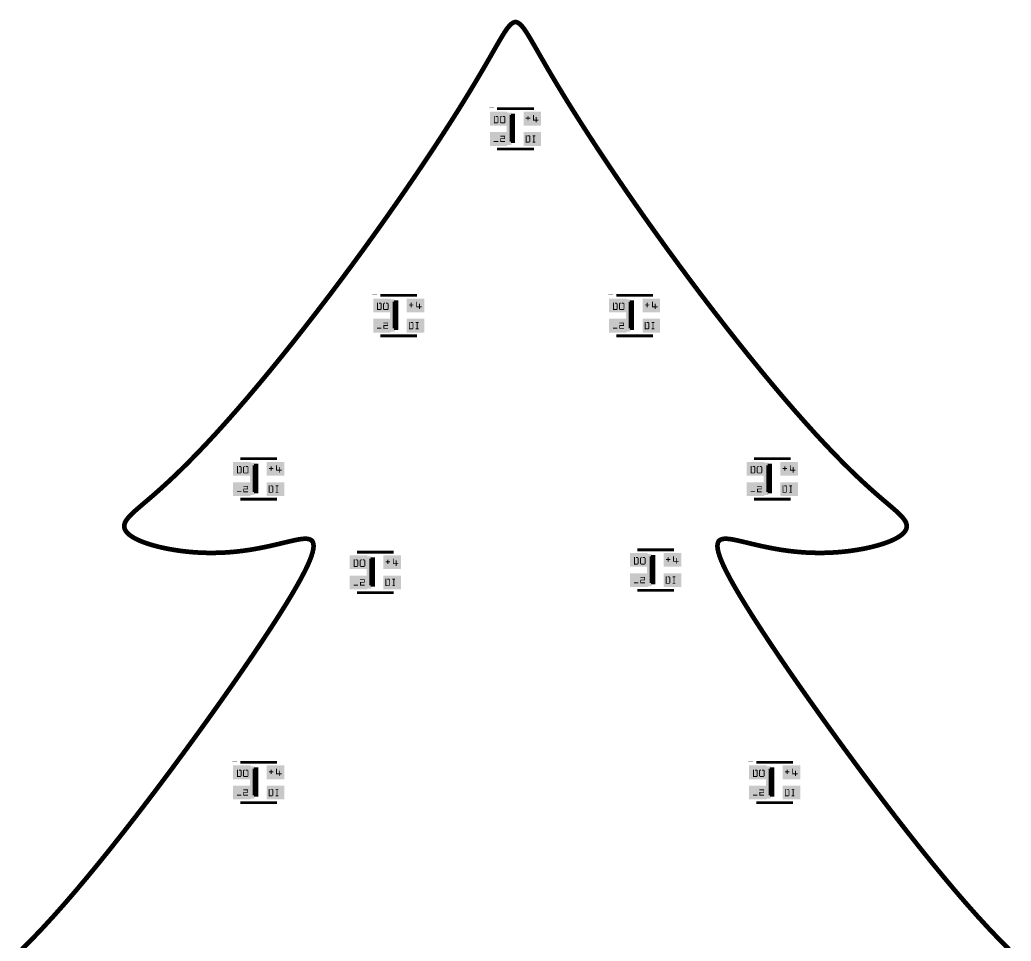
# Model space of a CAD drawing. Header units: millimetres. Extents: x -39 to 39, y 0 to 100.
# Drawn here: x -27 to 27, y 49.8 to 99.9 of the extents above; entities that cross this region are included whole.
import ezdxf

# ---------------------------------------------------------------- set-up
doc = ezdxf.new("R2010")
doc.units = ezdxf.units.MM
for name, color, linetype, true_color in [('BoardOutLine', 7, 'Continuous', 0xff00ff), ('Document', 7, 'Continuous', 0xffffff), ('TopLayer', 7, 'Continuous', 0xff0000), ('TopPasteMaskLayer', 7, 'Continuous', 0x808080), ('TopSilkLayer', 7, 'Continuous', 0xffcc00), ('TopSolderMaskLayer', 7, 'Continuous', 0x800080)]:
    doc.layers.add(name, color=color, linetype=linetype, true_color=true_color)

msp = doc.modelspace()

# ---------------------------------------------------------------- hatches: boundary and pattern name
at = {"layer": 'Document'}
for points in [[(-1.175, 94.68), (-1.175, 94.28), (-1.025, 94.28), (-0.975, 94.28), (-0.925, 94.33), (-0.925, 94.63), (-0.975, 94.68), (-1.075, 94.68), (-1.075, 94.63), (-0.975, 94.63), (-0.975, 94.33), (-1.125, 94.33), (-1.125, 94.68)], [(-0.8, 94.68), (-0.85, 94.63), (-0.85, 94.33), (-0.85, 94.33), (-0.8, 94.28), (-0.6, 94.28), (-0.6, 94.28), (-0.55, 94.33), (-0.55, 94.63), (-0.55, 94.63), (-0.6, 94.68), (-0.7, 94.68), (-0.7, 94.63), (-0.6, 94.63), (-0.6, 94.33), (-0.8, 94.33), (-0.8, 94.63), (-0.75, 94.63), (-0.75, 94.68)], [(-0.225, 94.86), (-0.225, 93.1), (-0.475, 93.1), (-0.475, 94.86)], [(0.56, 94.58), (0.8, 94.58), (0.8, 94.53), (0.56, 94.53)], [(0.655, 94.435), (0.655, 94.675), (0.705, 94.675), (0.705, 94.435)], [(0.95, 94.73), (0.95, 94.43), (1.1, 94.43), (1.1, 94.33), (1.15, 94.33), (1.15, 94.43), (1.25, 94.43), (1.25, 94.48), (1.15, 94.48), (1.15, 94.63), (1.1, 94.63), (1.1, 94.48), (1, 94.48), (1, 94.73)], [(-1.18, 93.315), (-0.94, 93.315), (-0.94, 93.265), (-1.18, 93.265)], [(-0.82, 93.6), (-0.58, 93.6), (-0.58, 93.42), (-0.79, 93.42), (-0.79, 93.31), (-0.58, 93.31), (-0.58, 93.26), (-0.82, 93.26), (-0.83, 93.26), (-0.83, 93.27), (-0.83, 93.46), (-0.61, 93.46), (-0.61, 93.56), (-0.83, 93.56), (-0.83, 93.6)], [(0.55, 93.63), (0.55, 93.23), (0.7, 93.23), (0.75, 93.23), (0.8, 93.28), (0.8, 93.58), (0.75, 93.63), (0.65, 93.63), (0.65, 93.58), (0.75, 93.58), (0.75, 93.28), (0.6, 93.28), (0.6, 93.63)], [(0.925, 93.23), (0.925, 93.28), (0.975, 93.28), (0.975, 93.58), (0.925, 93.58), (0.925, 93.63), (1.075, 93.63), (1.075, 93.58), (1.025, 93.58), (1.025, 93.28), (1.075, 93.28), (1.075, 93.23), (0.925, 93.23)], [(-6.575, 84.7), (-6.575, 82.94), (-6.825, 82.94), (-6.825, 84.7)], [(6.252, 84.7), (6.252, 82.94), (6.002, 82.94), (6.002, 84.7)], [(-7.525, 84.52), (-7.525, 84.12), (-7.375, 84.12), (-7.325, 84.12), (-7.275, 84.17), (-7.275, 84.47), (-7.325, 84.52), (-7.425, 84.52), (-7.425, 84.47), (-7.325, 84.47), (-7.325, 84.17), (-7.475, 84.17), (-7.475, 84.52)], [(-7.15, 84.52), (-7.2, 84.47), (-7.2, 84.17), (-7.2, 84.17), (-7.15, 84.12), (-6.95, 84.12), (-6.95, 84.12), (-6.9, 84.17), (-6.9, 84.47), (-6.9, 84.47), (-6.95, 84.52), (-7.05, 84.52), (-7.05, 84.47), (-6.95, 84.47), (-6.95, 84.17), (-7.15, 84.17), (-7.15, 84.47), (-7.1, 84.47), (-7.1, 84.52)], [(-5.79, 84.42), (-5.55, 84.42), (-5.55, 84.37), (-5.79, 84.37)], [(-5.695, 84.275), (-5.695, 84.515), (-5.645, 84.515), (-5.645, 84.275)], [(-5.4, 84.57), (-5.4, 84.27), (-5.25, 84.27), (-5.25, 84.17), (-5.2, 84.17), (-5.2, 84.27), (-5.1, 84.27), (-5.1, 84.32), (-5.2, 84.32), (-5.2, 84.47), (-5.25, 84.47), (-5.25, 84.32), (-5.35, 84.32), (-5.35, 84.57)], [(5.302, 84.52), (5.302, 84.12), (5.452, 84.12), (5.502, 84.12), (5.552, 84.17), (5.552, 84.47), (5.502, 84.52), (5.402, 84.52), (5.402, 84.47), (5.502, 84.47), (5.502, 84.17), (5.352, 84.17), (5.352, 84.52)], [(5.677, 84.52), (5.627, 84.47), (5.627, 84.17), (5.627, 84.17), (5.677, 84.12), (5.877, 84.12), (5.877, 84.12), (5.927, 84.17), (5.927, 84.47), (5.927, 84.47), (5.877, 84.52), (5.777, 84.52), (5.777, 84.47), (5.877, 84.47), (5.877, 84.17), (5.677, 84.17), (5.677, 84.47), (5.727, 84.47), (5.727, 84.52)], [(7.037, 84.42), (7.277, 84.42), (7.277, 84.37), (7.037, 84.37)], [(7.132, 84.275), (7.132, 84.515), (7.182, 84.515), (7.182, 84.275)], [(7.427, 84.57), (7.427, 84.27), (7.577, 84.27), (7.577, 84.17), (7.627, 84.17), (7.627, 84.27), (7.727, 84.27), (7.727, 84.32), (7.627, 84.32), (7.627, 84.47), (7.577, 84.47), (7.577, 84.32), (7.477, 84.32), (7.477, 84.57)], [(-7.53, 83.155), (-7.29, 83.155), (-7.29, 83.105), (-7.53, 83.105)], [(-7.17, 83.44), (-6.93, 83.44), (-6.93, 83.26), (-7.14, 83.26), (-7.14, 83.15), (-6.93, 83.15), (-6.93, 83.1), (-7.17, 83.1), (-7.18, 83.1), (-7.18, 83.11), (-7.18, 83.3), (-6.96, 83.3), (-6.96, 83.4), (-7.18, 83.4), (-7.18, 83.44)], [(-5.8, 83.47), (-5.8, 83.07), (-5.65, 83.07), (-5.6, 83.07), (-5.55, 83.12), (-5.55, 83.42), (-5.6, 83.47), (-5.7, 83.47), (-5.7, 83.42), (-5.6, 83.42), (-5.6, 83.12), (-5.75, 83.12), (-5.75, 83.47)], [(-5.425, 83.07), (-5.425, 83.12), (-5.375, 83.12), (-5.375, 83.42), (-5.425, 83.42), (-5.425, 83.47), (-5.275, 83.47), (-5.275, 83.42), (-5.325, 83.42), (-5.325, 83.12), (-5.275, 83.12), (-5.275, 83.07), (-5.425, 83.07)], [(5.297, 83.155), (5.537, 83.155), (5.537, 83.105), (5.297, 83.105)], [(5.657, 83.44), (5.897, 83.44), (5.897, 83.26), (5.687, 83.26), (5.687, 83.15), (5.897, 83.15), (5.897, 83.1), (5.657, 83.1), (5.647, 83.1), (5.647, 83.11), (5.647, 83.3), (5.867, 83.3), (5.867, 83.4), (5.647, 83.4), (5.647, 83.44)], [(7.027, 83.47), (7.027, 83.07), (7.177, 83.07), (7.227, 83.07), (7.277, 83.12), (7.277, 83.42), (7.227, 83.47), (7.127, 83.47), (7.127, 83.42), (7.227, 83.42), (7.227, 83.12), (7.077, 83.12), (7.077, 83.47)], [(7.402, 83.07), (7.402, 83.12), (7.452, 83.12), (7.452, 83.42), (7.402, 83.42), (7.402, 83.47), (7.552, 83.47), (7.552, 83.42), (7.502, 83.42), (7.502, 83.12), (7.552, 83.12), (7.552, 83.07), (7.402, 83.07)], [(-15.145, 75.63), (-15.145, 75.23), (-14.995, 75.23), (-14.945, 75.23), (-14.895, 75.28), (-14.895, 75.58), (-14.945, 75.63), (-15.045, 75.63), (-15.045, 75.58), (-14.945, 75.58), (-14.945, 75.28), (-15.095, 75.28), (-15.095, 75.63)], [(-14.77, 75.63), (-14.82, 75.58), (-14.82, 75.28), (-14.82, 75.28), (-14.77, 75.23), (-14.57, 75.23), (-14.57, 75.23), (-14.52, 75.28), (-14.52, 75.58), (-14.52, 75.58), (-14.57, 75.63), (-14.67, 75.63), (-14.67, 75.58), (-14.57, 75.58), (-14.57, 75.28), (-14.77, 75.28), (-14.77, 75.58), (-14.72, 75.58), (-14.72, 75.63)], [(-14.195, 75.81), (-14.195, 74.05), (-14.445, 74.05), (-14.445, 75.81)], [(-13.41, 75.53), (-13.17, 75.53), (-13.17, 75.48), (-13.41, 75.48)], [(-13.315, 75.385), (-13.315, 75.625), (-13.265, 75.625), (-13.265, 75.385)], [(-13.02, 75.68), (-13.02, 75.38), (-12.87, 75.38), (-12.87, 75.28), (-12.82, 75.28), (-12.82, 75.38), (-12.72, 75.38), (-12.72, 75.43), (-12.82, 75.43), (-12.82, 75.58), (-12.87, 75.58), (-12.87, 75.43), (-12.97, 75.43), (-12.97, 75.68)], [(12.795, 75.63), (12.795, 75.23), (12.945, 75.23), (12.995, 75.23), (13.045, 75.28), (13.045, 75.58), (12.995, 75.63), (12.895, 75.63), (12.895, 75.58), (12.995, 75.58), (12.995, 75.28), (12.845, 75.28), (12.845, 75.63)], [(13.17, 75.63), (13.12, 75.58), (13.12, 75.28), (13.12, 75.28), (13.17, 75.23), (13.37, 75.23), (13.37, 75.23), (13.42, 75.28), (13.42, 75.58), (13.42, 75.58), (13.37, 75.63), (13.27, 75.63), (13.27, 75.58), (13.37, 75.58), (13.37, 75.28), (13.17, 75.28), (13.17, 75.58), (13.22, 75.58), (13.22, 75.63)], [(13.745, 75.81), (13.745, 74.05), (13.495, 74.05), (13.495, 75.81)], [(14.53, 75.53), (14.77, 75.53), (14.77, 75.48), (14.53, 75.48)], [(14.625, 75.385), (14.625, 75.625), (14.675, 75.625), (14.675, 75.385)], [(14.92, 75.68), (14.92, 75.38), (15.07, 75.38), (15.07, 75.28), (15.12, 75.28), (15.12, 75.38), (15.22, 75.38), (15.22, 75.43), (15.12, 75.43), (15.12, 75.58), (15.07, 75.58), (15.07, 75.43), (14.97, 75.43), (14.97, 75.68)], [(-14.79, 74.55), (-14.55, 74.55), (-14.55, 74.37), (-14.76, 74.37), (-14.76, 74.26), (-14.55, 74.26), (-14.55, 74.21), (-14.79, 74.21), (-14.8, 74.21), (-14.8, 74.22), (-14.8, 74.41), (-14.58, 74.41), (-14.58, 74.51), (-14.8, 74.51), (-14.8, 74.55)], [(-13.42, 74.58), (-13.42, 74.18), (-13.27, 74.18), (-13.22, 74.18), (-13.17, 74.23), (-13.17, 74.53), (-13.22, 74.58), (-13.32, 74.58), (-13.32, 74.53), (-13.22, 74.53), (-13.22, 74.23), (-13.37, 74.23), (-13.37, 74.58)], [(-13.045, 74.18), (-13.045, 74.23), (-12.995, 74.23), (-12.995, 74.53), (-13.045, 74.53), (-13.045, 74.58), (-12.895, 74.58), (-12.895, 74.53), (-12.945, 74.53), (-12.945, 74.23), (-12.895, 74.23), (-12.895, 74.18), (-13.045, 74.18)], [(13.15, 74.55), (13.39, 74.55), (13.39, 74.37), (13.18, 74.37), (13.18, 74.26), (13.39, 74.26), (13.39, 74.21), (13.15, 74.21), (13.14, 74.21), (13.14, 74.22), (13.14, 74.41), (13.36, 74.41), (13.36, 74.51), (13.14, 74.51), (13.14, 74.55)], [(14.52, 74.58), (14.52, 74.18), (14.67, 74.18), (14.72, 74.18), (14.77, 74.23), (14.77, 74.53), (14.72, 74.58), (14.62, 74.58), (14.62, 74.53), (14.72, 74.53), (14.72, 74.23), (14.57, 74.23), (14.57, 74.58)], [(14.895, 74.18), (14.895, 74.23), (14.945, 74.23), (14.945, 74.53), (14.895, 74.53), (14.895, 74.58), (15.045, 74.58), (15.045, 74.53), (14.995, 74.53), (14.995, 74.23), (15.045, 74.23), (15.045, 74.18), (14.895, 74.18)], [(-15.15, 74.265), (-14.91, 74.265), (-14.91, 74.215), (-15.15, 74.215)], [(12.79, 74.265), (13.03, 74.265), (13.03, 74.215), (12.79, 74.215)], [(-7.845, 70.73), (-7.845, 68.97), (-8.095, 68.97), (-8.095, 70.73)], [(6.445, 70.677), (6.445, 70.277), (6.595, 70.277), (6.645, 70.277), (6.695, 70.327), (6.695, 70.627), (6.645, 70.677), (6.545, 70.677), (6.545, 70.627), (6.645, 70.627), (6.645, 70.327), (6.495, 70.327), (6.495, 70.677)], [(6.82, 70.677), (6.77, 70.627), (6.77, 70.327), (6.77, 70.327), (6.82, 70.277), (7.02, 70.277), (7.02, 70.277), (7.07, 70.327), (7.07, 70.627), (7.07, 70.627), (7.02, 70.677), (6.92, 70.677), (6.92, 70.627), (7.02, 70.627), (7.02, 70.327), (6.82, 70.327), (6.82, 70.627), (6.87, 70.627), (6.87, 70.677)], [(7.395, 70.857), (7.395, 69.097), (7.145, 69.097), (7.145, 70.857)], [(8.275, 70.432), (8.275, 70.672), (8.325, 70.672), (8.325, 70.432)], [(8.57, 70.727), (8.57, 70.427), (8.72, 70.427), (8.72, 70.327), (8.77, 70.327), (8.77, 70.427), (8.87, 70.427), (8.87, 70.477), (8.77, 70.477), (8.77, 70.627), (8.72, 70.627), (8.72, 70.477), (8.62, 70.477), (8.62, 70.727)], [(-8.795, 70.55), (-8.795, 70.15), (-8.645, 70.15), (-8.595, 70.15), (-8.545, 70.2), (-8.545, 70.5), (-8.595, 70.55), (-8.695, 70.55), (-8.695, 70.5), (-8.595, 70.5), (-8.595, 70.2), (-8.745, 70.2), (-8.745, 70.55)], [(-8.42, 70.55), (-8.47, 70.5), (-8.47, 70.2), (-8.47, 70.2), (-8.42, 70.15), (-8.22, 70.15), (-8.22, 70.15), (-8.17, 70.2), (-8.17, 70.5), (-8.17, 70.5), (-8.22, 70.55), (-8.32, 70.55), (-8.32, 70.5), (-8.22, 70.5), (-8.22, 70.2), (-8.42, 70.2), (-8.42, 70.5), (-8.37, 70.5), (-8.37, 70.55)], [(-7.06, 70.45), (-6.82, 70.45), (-6.82, 70.4), (-7.06, 70.4)], [(-6.965, 70.305), (-6.965, 70.545), (-6.915, 70.545), (-6.915, 70.305)], [(-6.67, 70.6), (-6.67, 70.3), (-6.52, 70.3), (-6.52, 70.2), (-6.47, 70.2), (-6.47, 70.3), (-6.37, 70.3), (-6.37, 70.35), (-6.47, 70.35), (-6.47, 70.5), (-6.52, 70.5), (-6.52, 70.35), (-6.62, 70.35), (-6.62, 70.6)], [(8.18, 70.577), (8.42, 70.577), (8.42, 70.527), (8.18, 70.527)], [(6.8, 69.597), (7.04, 69.597), (7.04, 69.417), (6.83, 69.417), (6.83, 69.307), (7.04, 69.307), (7.04, 69.257), (6.8, 69.257), (6.79, 69.257), (6.79, 69.267), (6.79, 69.457), (7.01, 69.457), (7.01, 69.557), (6.79, 69.557), (6.79, 69.597)], [(8.17, 69.627), (8.17, 69.227), (8.32, 69.227), (8.37, 69.227), (8.42, 69.277), (8.42, 69.577), (8.37, 69.627), (8.27, 69.627), (8.27, 69.577), (8.37, 69.577), (8.37, 69.277), (8.22, 69.277), (8.22, 69.627)], [(8.545, 69.227), (8.545, 69.277), (8.595, 69.277), (8.595, 69.577), (8.545, 69.577), (8.545, 69.627), (8.695, 69.627), (8.695, 69.577), (8.645, 69.577), (8.645, 69.277), (8.695, 69.277), (8.695, 69.227), (8.545, 69.227)], [(-8.8, 69.185), (-8.56, 69.185), (-8.56, 69.135), (-8.8, 69.135)], [(-8.44, 69.47), (-8.2, 69.47), (-8.2, 69.29), (-8.41, 69.29), (-8.41, 69.18), (-8.2, 69.18), (-8.2, 69.13), (-8.44, 69.13), (-8.45, 69.13), (-8.45, 69.14), (-8.45, 69.33), (-8.23, 69.33), (-8.23, 69.43), (-8.45, 69.43), (-8.45, 69.47)], [(-7.07, 69.5), (-7.07, 69.1), (-6.92, 69.1), (-6.87, 69.1), (-6.82, 69.15), (-6.82, 69.45), (-6.87, 69.5), (-6.97, 69.5), (-6.97, 69.45), (-6.87, 69.45), (-6.87, 69.15), (-7.02, 69.15), (-7.02, 69.5)], [(-6.695, 69.1), (-6.695, 69.15), (-6.645, 69.15), (-6.645, 69.45), (-6.695, 69.45), (-6.695, 69.5), (-6.545, 69.5), (-6.545, 69.45), (-6.595, 69.45), (-6.595, 69.15), (-6.545, 69.15), (-6.545, 69.1), (-6.695, 69.1)], [(6.44, 69.312), (6.68, 69.312), (6.68, 69.262), (6.44, 69.262)], [(-15.145, 59.12), (-15.145, 58.72), (-14.995, 58.72), (-14.945, 58.72), (-14.895, 58.77), (-14.895, 59.07), (-14.945, 59.12), (-15.045, 59.12), (-15.045, 59.07), (-14.945, 59.07), (-14.945, 58.77), (-15.095, 58.77), (-15.095, 59.12)], [(-14.77, 59.12), (-14.82, 59.07), (-14.82, 58.77), (-14.82, 58.77), (-14.77, 58.72), (-14.57, 58.72), (-14.57, 58.72), (-14.52, 58.77), (-14.52, 59.07), (-14.52, 59.07), (-14.57, 59.12), (-14.67, 59.12), (-14.67, 59.07), (-14.57, 59.07), (-14.57, 58.77), (-14.77, 58.77), (-14.77, 59.07), (-14.72, 59.07), (-14.72, 59.12)], [(-14.195, 59.3), (-14.195, 57.54), (-14.445, 57.54), (-14.445, 59.3)], [(-13.41, 59.02), (-13.17, 59.02), (-13.17, 58.97), (-13.41, 58.97)], [(-13.315, 58.875), (-13.315, 59.115), (-13.265, 59.115), (-13.265, 58.875)], [(-13.02, 59.17), (-13.02, 58.87), (-12.87, 58.87), (-12.87, 58.77), (-12.82, 58.77), (-12.82, 58.87), (-12.72, 58.87), (-12.72, 58.92), (-12.82, 58.92), (-12.82, 59.07), (-12.87, 59.07), (-12.87, 58.92), (-12.97, 58.92), (-12.97, 59.17)], [(12.922, 59.12), (12.922, 58.72), (13.072, 58.72), (13.122, 58.72), (13.172, 58.77), (13.172, 59.07), (13.122, 59.12), (13.022, 59.12), (13.022, 59.07), (13.122, 59.07), (13.122, 58.77), (12.972, 58.77), (12.972, 59.12)], [(13.297, 59.12), (13.247, 59.07), (13.247, 58.77), (13.247, 58.77), (13.297, 58.72), (13.497, 58.72), (13.497, 58.72), (13.547, 58.77), (13.547, 59.07), (13.547, 59.07), (13.497, 59.12), (13.397, 59.12), (13.397, 59.07), (13.497, 59.07), (13.497, 58.77), (13.297, 58.77), (13.297, 59.07), (13.347, 59.07), (13.347, 59.12)], [(13.872, 59.3), (13.872, 57.54), (13.622, 57.54), (13.622, 59.3)], [(14.657, 59.02), (14.897, 59.02), (14.897, 58.97), (14.657, 58.97)], [(14.752, 58.875), (14.752, 59.115), (14.802, 59.115), (14.802, 58.875)], [(15.047, 59.17), (15.047, 58.87), (15.197, 58.87), (15.197, 58.77), (15.247, 58.77), (15.247, 58.87), (15.347, 58.87), (15.347, 58.92), (15.247, 58.92), (15.247, 59.07), (15.197, 59.07), (15.197, 58.92), (15.097, 58.92), (15.097, 59.17)], [(-15.15, 57.755), (-14.91, 57.755), (-14.91, 57.705), (-15.15, 57.705)], [(-14.79, 58.04), (-14.55, 58.04), (-14.55, 57.86), (-14.76, 57.86), (-14.76, 57.75), (-14.55, 57.75), (-14.55, 57.7), (-14.79, 57.7), (-14.8, 57.7), (-14.8, 57.71), (-14.8, 57.9), (-14.58, 57.9), (-14.58, 58), (-14.8, 58), (-14.8, 58.04)], [(-13.42, 58.07), (-13.42, 57.67), (-13.27, 57.67), (-13.22, 57.67), (-13.17, 57.72), (-13.17, 58.02), (-13.22, 58.07), (-13.32, 58.07), (-13.32, 58.02), (-13.22, 58.02), (-13.22, 57.72), (-13.37, 57.72), (-13.37, 58.07)], [(-13.045, 57.67), (-13.045, 57.72), (-12.995, 57.72), (-12.995, 58.02), (-13.045, 58.02), (-13.045, 58.07), (-12.895, 58.07), (-12.895, 58.02), (-12.945, 58.02), (-12.945, 57.72), (-12.895, 57.72), (-12.895, 57.67), (-13.045, 57.67)], [(12.917, 57.755), (13.157, 57.755), (13.157, 57.705), (12.917, 57.705)], [(13.277, 58.04), (13.517, 58.04), (13.517, 57.86), (13.307, 57.86), (13.307, 57.75), (13.517, 57.75), (13.517, 57.7), (13.277, 57.7), (13.267, 57.7), (13.267, 57.71), (13.267, 57.9), (13.487, 57.9), (13.487, 58), (13.267, 58), (13.267, 58.04)], [(14.647, 58.07), (14.647, 57.67), (14.797, 57.67), (14.847, 57.67), (14.897, 57.72), (14.897, 58.02), (14.847, 58.07), (14.747, 58.07), (14.747, 58.02), (14.847, 58.02), (14.847, 57.72), (14.697, 57.72), (14.697, 58.07)], [(15.022, 57.67), (15.022, 57.72), (15.072, 57.72), (15.072, 58.02), (15.022, 58.02), (15.022, 58.07), (15.172, 58.07), (15.172, 58.02), (15.122, 58.02), (15.122, 57.72), (15.172, 57.72), (15.172, 57.67), (15.022, 57.67)]]:
    msp.add_hatch(color=256, dxfattribs=at).paths.add_polyline_path(points)
at = {"layer": 'TopLayer'}
for points in [[(-1.365, 94.88), (-0.465, 94.88), (-0.465, 94.18), (-1.365, 94.18)], [(0.465, 94.88), (1.365, 94.88), (1.365, 94.18), (0.465, 94.18)], [(-1.365, 93.78), (-0.465, 93.78), (-0.465, 93.08), (-1.365, 93.08)], [(0.465, 93.78), (1.365, 93.78), (1.365, 93.08), (0.465, 93.08)], [(-7.715, 84.72), (-6.815, 84.72), (-6.815, 84.02), (-7.715, 84.02)], [(-5.885, 84.72), (-4.985, 84.72), (-4.985, 84.02), (-5.885, 84.02)], [(5.112, 84.72), (6.012, 84.72), (6.012, 84.02), (5.112, 84.02)], [(6.942, 84.72), (7.842, 84.72), (7.842, 84.02), (6.942, 84.02)], [(-7.715, 83.62), (-6.815, 83.62), (-6.815, 82.92), (-7.715, 82.92)], [(-5.885, 83.62), (-4.985, 83.62), (-4.985, 82.92), (-5.885, 82.92)], [(5.112, 83.62), (6.012, 83.62), (6.012, 82.92), (5.112, 82.92)], [(6.942, 83.62), (7.842, 83.62), (7.842, 82.92), (6.942, 82.92)], [(-15.335, 75.83), (-14.435, 75.83), (-14.435, 75.13), (-15.335, 75.13)], [(-13.505, 75.83), (-12.605, 75.83), (-12.605, 75.13), (-13.505, 75.13)], [(12.605, 75.83), (13.505, 75.83), (13.505, 75.13), (12.605, 75.13)], [(14.435, 75.83), (15.335, 75.83), (15.335, 75.13), (14.435, 75.13)], [(-15.335, 74.73), (-14.435, 74.73), (-14.435, 74.03), (-15.335, 74.03)], [(-13.505, 74.73), (-12.605, 74.73), (-12.605, 74.03), (-13.505, 74.03)], [(12.605, 74.73), (13.505, 74.73), (13.505, 74.03), (12.605, 74.03)], [(14.435, 74.73), (15.335, 74.73), (15.335, 74.03), (14.435, 74.03)], [(-8.985, 70.75), (-8.085, 70.75), (-8.085, 70.05), (-8.985, 70.05)], [(-7.155, 70.75), (-6.255, 70.75), (-6.255, 70.05), (-7.155, 70.05)], [(6.255, 70.877), (7.155, 70.877), (7.155, 70.177), (6.255, 70.177)], [(8.085, 70.877), (8.985, 70.877), (8.985, 70.177), (8.085, 70.177)], [(-8.985, 69.65), (-8.085, 69.65), (-8.085, 68.95), (-8.985, 68.95)], [(-7.155, 69.65), (-6.255, 69.65), (-6.255, 68.95), (-7.155, 68.95)], [(6.255, 69.777), (7.155, 69.777), (7.155, 69.077), (6.255, 69.077)], [(8.085, 69.777), (8.985, 69.777), (8.985, 69.077), (8.085, 69.077)], [(-15.335, 59.32), (-14.435, 59.32), (-14.435, 58.62), (-15.335, 58.62)], [(-13.505, 59.32), (-12.605, 59.32), (-12.605, 58.62), (-13.505, 58.62)], [(12.732, 59.32), (13.632, 59.32), (13.632, 58.62), (12.732, 58.62)], [(14.562, 59.32), (15.462, 59.32), (15.462, 58.62), (14.562, 58.62)], [(-15.335, 58.22), (-14.435, 58.22), (-14.435, 57.52), (-15.335, 57.52)], [(-13.505, 58.22), (-12.605, 58.22), (-12.605, 57.52), (-13.505, 57.52)], [(12.732, 58.22), (13.632, 58.22), (13.632, 57.52), (12.732, 57.52)], [(14.562, 58.22), (15.462, 58.22), (15.462, 57.52), (14.562, 57.52)]]:
    msp.add_hatch(color=256, dxfattribs=at).paths.add_polyline_path(points)
at = {"layer": 'TopPasteMaskLayer'}
for points in [[(-1.365, 94.88), (-0.465, 94.88), (-0.465, 94.18), (-1.365, 94.18)], [(0.465, 94.88), (1.365, 94.88), (1.365, 94.18), (0.465, 94.18)], [(-1.365, 93.78), (-0.465, 93.78), (-0.465, 93.08), (-1.365, 93.08)], [(0.465, 93.78), (1.365, 93.78), (1.365, 93.08), (0.465, 93.08)], [(-7.715, 84.72), (-6.815, 84.72), (-6.815, 84.02), (-7.715, 84.02)], [(-5.885, 84.72), (-4.985, 84.72), (-4.985, 84.02), (-5.885, 84.02)], [(5.112, 84.72), (6.012, 84.72), (6.012, 84.02), (5.112, 84.02)], [(6.942, 84.72), (7.842, 84.72), (7.842, 84.02), (6.942, 84.02)], [(-7.715, 83.62), (-6.815, 83.62), (-6.815, 82.92), (-7.715, 82.92)], [(-5.885, 83.62), (-4.985, 83.62), (-4.985, 82.92), (-5.885, 82.92)], [(5.112, 83.62), (6.012, 83.62), (6.012, 82.92), (5.112, 82.92)], [(6.942, 83.62), (7.842, 83.62), (7.842, 82.92), (6.942, 82.92)], [(-15.335, 75.83), (-14.435, 75.83), (-14.435, 75.13), (-15.335, 75.13)], [(-13.505, 75.83), (-12.605, 75.83), (-12.605, 75.13), (-13.505, 75.13)], [(12.605, 75.83), (13.505, 75.83), (13.505, 75.13), (12.605, 75.13)], [(14.435, 75.83), (15.335, 75.83), (15.335, 75.13), (14.435, 75.13)], [(-15.335, 74.73), (-14.435, 74.73), (-14.435, 74.03), (-15.335, 74.03)], [(-13.505, 74.73), (-12.605, 74.73), (-12.605, 74.03), (-13.505, 74.03)], [(12.605, 74.73), (13.505, 74.73), (13.505, 74.03), (12.605, 74.03)], [(14.435, 74.73), (15.335, 74.73), (15.335, 74.03), (14.435, 74.03)], [(-8.985, 70.75), (-8.085, 70.75), (-8.085, 70.05), (-8.985, 70.05)], [(-7.155, 70.75), (-6.255, 70.75), (-6.255, 70.05), (-7.155, 70.05)], [(6.255, 70.877), (7.155, 70.877), (7.155, 70.177), (6.255, 70.177)], [(8.085, 70.877), (8.985, 70.877), (8.985, 70.177), (8.085, 70.177)], [(-8.985, 69.65), (-8.085, 69.65), (-8.085, 68.95), (-8.985, 68.95)], [(-7.155, 69.65), (-6.255, 69.65), (-6.255, 68.95), (-7.155, 68.95)], [(6.255, 69.777), (7.155, 69.777), (7.155, 69.077), (6.255, 69.077)], [(8.085, 69.777), (8.985, 69.777), (8.985, 69.077), (8.085, 69.077)], [(-15.335, 59.32), (-14.435, 59.32), (-14.435, 58.62), (-15.335, 58.62)], [(-13.505, 59.32), (-12.605, 59.32), (-12.605, 58.62), (-13.505, 58.62)], [(12.732, 59.32), (13.632, 59.32), (13.632, 58.62), (12.732, 58.62)], [(14.562, 59.32), (15.462, 59.32), (15.462, 58.62), (14.562, 58.62)], [(-15.335, 58.22), (-14.435, 58.22), (-14.435, 57.52), (-15.335, 57.52)], [(-13.505, 58.22), (-12.605, 58.22), (-12.605, 57.52), (-13.505, 57.52)], [(12.732, 58.22), (13.632, 58.22), (13.632, 57.52), (12.732, 57.52)], [(14.562, 58.22), (15.462, 58.22), (15.462, 57.52), (14.562, 57.52)]]:
    msp.add_hatch(color=256, dxfattribs=at).paths.add_polyline_path(points)
at = {"layer": 'TopSolderMaskLayer'}
for points in [[(-1.39, 94.906), (-0.44, 94.906), (-0.44, 94.155), (-1.39, 94.155)], [(0.44, 94.906), (1.39, 94.906), (1.39, 94.155), (0.44, 94.155)], [(-1.39, 93.806), (-0.44, 93.806), (-0.44, 93.055), (-1.39, 93.055)], [(0.44, 93.806), (1.39, 93.806), (1.39, 93.055), (0.44, 93.055)], [(-7.74, 84.746), (-6.79, 84.746), (-6.79, 83.995), (-7.74, 83.995)], [(-5.91, 84.746), (-4.96, 84.746), (-4.96, 83.995), (-5.91, 83.995)], [(5.087, 84.746), (6.037, 84.746), (6.037, 83.995), (5.087, 83.995)], [(6.917, 84.746), (7.867, 84.746), (7.867, 83.995), (6.917, 83.995)], [(-7.74, 83.646), (-6.79, 83.646), (-6.79, 82.895), (-7.74, 82.895)], [(-5.91, 83.646), (-4.96, 83.646), (-4.96, 82.895), (-5.91, 82.895)], [(5.087, 83.646), (6.037, 83.646), (6.037, 82.895), (5.087, 82.895)], [(6.917, 83.646), (7.867, 83.646), (7.867, 82.895), (6.917, 82.895)], [(-15.36, 75.856), (-14.41, 75.856), (-14.41, 75.105), (-15.36, 75.105)], [(-13.53, 75.856), (-12.58, 75.856), (-12.58, 75.105), (-13.53, 75.105)], [(12.58, 75.856), (13.53, 75.856), (13.53, 75.105), (12.58, 75.105)], [(14.41, 75.856), (15.36, 75.856), (15.36, 75.105), (14.41, 75.105)], [(-15.36, 74.755), (-14.41, 74.755), (-14.41, 74.005), (-15.36, 74.005)], [(-13.53, 74.755), (-12.58, 74.755), (-12.58, 74.005), (-13.53, 74.005)], [(12.58, 74.755), (13.53, 74.755), (13.53, 74.005), (12.58, 74.005)], [(14.41, 74.755), (15.36, 74.755), (15.36, 74.005), (14.41, 74.005)], [(-9.01, 70.776), (-8.06, 70.776), (-8.06, 70.025), (-9.01, 70.025)], [(-7.18, 70.776), (-6.23, 70.776), (-6.23, 70.025), (-7.18, 70.025)], [(6.23, 70.903), (7.18, 70.903), (7.18, 70.152), (6.23, 70.152)], [(8.06, 70.903), (9.01, 70.903), (9.01, 70.152), (8.06, 70.152)], [(-9.01, 69.675), (-8.06, 69.675), (-8.06, 68.925), (-9.01, 68.925)], [(-7.18, 69.675), (-6.23, 69.675), (-6.23, 68.925), (-7.18, 68.925)], [(6.23, 69.802), (7.18, 69.802), (7.18, 69.052), (6.23, 69.052)], [(8.06, 69.802), (9.01, 69.802), (9.01, 69.052), (8.06, 69.052)], [(-15.36, 59.346), (-14.41, 59.346), (-14.41, 58.595), (-15.36, 58.595)], [(-13.53, 59.346), (-12.58, 59.346), (-12.58, 58.595), (-13.53, 58.595)], [(12.707, 59.346), (13.657, 59.346), (13.657, 58.595), (12.707, 58.595)], [(14.537, 59.346), (15.487, 59.346), (15.487, 58.595), (14.537, 58.595)], [(-15.36, 58.245), (-14.41, 58.245), (-14.41, 57.495), (-15.36, 57.495)], [(-13.53, 58.245), (-12.58, 58.245), (-12.58, 57.495), (-13.53, 57.495)], [(12.707, 58.245), (13.657, 58.245), (13.657, 57.495), (12.707, 57.495)], [(14.537, 58.245), (15.487, 58.245), (15.487, 57.495), (14.537, 57.495)]]:
    msp.add_hatch(color=256, dxfattribs=at).paths.add_polyline_path(points)

# ---------------------------------------------------------------- linework, layer by layer
at = {"layer": 'BoardOutLine', "const_width": 0.254}
msp.add_lwpolyline([(26.829, 49.351), (26.285, 49.901), (25.721, 50.494), (25.138, 51.129), (24.537, 51.805), (23.92, 52.52), (23.288, 53.272), (22.642, 54.057), (21.986, 54.872), (21.32, 55.714), (20.647, 56.578), (19.971, 57.46), (19.294, 58.356), (18.619, 59.26), (17.95, 60.167), (17.291, 61.071), (16.647, 61.966), (16.021, 62.845), (15.418, 63.702), (14.844, 64.53), (14.303, 65.322), (13.799, 66.073), (13.335, 66.777), (12.912, 67.432), (12.534, 68.034), (12.2, 68.583), (11.911, 69.076), (11.666, 69.515), (11.464, 69.901), (11.302, 70.235), (11.178, 70.521), (11.088, 70.764), (11.028, 70.967), (10.993, 71.135), (10.981, 71.274), (10.989, 71.386), (11.013, 71.475), (11.052, 71.544), (11.104, 71.596), (11.167, 71.634), (11.241, 71.659), (11.326, 71.674), (11.421, 71.678), (11.526, 71.675), (11.644, 71.663), (11.774, 71.644), (11.917, 71.617), (12.075, 71.584), (12.248, 71.545), (12.435, 71.501), (12.857, 71.4), (13.091, 71.345), (13.34, 71.288), (13.603, 71.231), (13.88, 71.176), (14.17, 71.122), (14.471, 71.072), (14.783, 71.027), (15.105, 70.988), (15.435, 70.956), (15.771, 70.931), (16.112, 70.916), (16.457, 70.909), (16.804, 70.912), (17.151, 70.923), (17.495, 70.944), (17.836, 70.974), (18.171, 71.013), (18.498, 71.06), (18.815, 71.114), (19.119, 71.174), (19.409, 71.241), (19.683, 71.313), (19.939, 71.389), (20.175, 71.47), (20.392, 71.554), (20.586, 71.642), (20.758, 71.733), (20.907, 71.826), (21.031, 71.921), (21.13, 72.019), (21.204, 72.118), (21.253, 72.218), (21.277, 72.321), (21.274, 72.427), (21.244, 72.536), (21.188, 72.65), (21.104, 72.771), (20.993, 72.901), (20.853, 73.043), (20.685, 73.198), (20.488, 73.371), (20.261, 73.565), (20.003, 73.784), (19.715, 74.031), (19.395, 74.312), (19.044, 74.629), (18.662, 74.984), (18.248, 75.381), (17.805, 75.819), (17.333, 76.301), (16.833, 76.825), (16.307, 77.392), (15.758, 78.001), (15.186, 78.648), (14.595, 79.332), (13.988, 80.051), (13.368, 80.799), (12.737, 81.573), (12.099, 82.37), (11.457, 83.186), (10.813, 84.016), (10.171, 84.856), (9.533, 85.703), (8.903, 86.552), (8.283, 87.399), (7.676, 88.241), (7.085, 89.071), (6.512, 89.887), (5.96, 90.684), (5.432, 91.457), (4.929, 92.204), (4.454, 92.919), (4.007, 93.602), (3.59, 94.249), (3.203, 94.859), (2.846, 95.43), (2.519, 95.962), (2.221, 96.454), (1.952, 96.907), (1.709, 97.321), (1.491, 97.697), (1.296, 98.037), (1.121, 98.343), (0.964, 98.615), (0.823, 98.857), (0.696, 99.068), (0.581, 99.251), (0.475, 99.405), (0.378, 99.533), (0.288, 99.634), (0.202, 99.709), (0.12, 99.759), (0.04, 99.784), (-0.04, 99.784), (-0.12, 99.759), (-0.202, 99.709), (-0.288, 99.634), (-0.378, 99.533), (-0.475, 99.405), (-0.581, 99.251), (-0.696, 99.068), (-0.823, 98.857), (-0.964, 98.615), (-1.121, 98.343), (-1.296, 98.037), (-1.491, 97.697), (-1.709, 97.321), (-1.952, 96.907), (-2.221, 96.454), (-2.519, 95.962), (-2.846, 95.43), (-3.203, 94.859), (-3.59, 94.249), (-4.007, 93.602), (-4.454, 92.919), (-4.929, 92.204), (-5.432, 91.457), (-5.96, 90.684), (-6.512, 89.887), (-7.085, 89.071), (-7.676, 88.241), (-8.283, 87.399), (-8.903, 86.552), (-9.533, 85.703), (-10.171, 84.856), (-10.813, 84.016), (-11.457, 83.186), (-12.099, 82.37), (-12.737, 81.573), (-13.368, 80.799), (-13.988, 80.051), (-14.596, 79.332), (-15.186, 78.648), (-15.758, 78.001), (-16.307, 77.392), (-16.833, 76.825), (-17.333, 76.301), (-17.805, 75.819), (-18.248, 75.381), (-18.662, 74.984), (-19.044, 74.629), (-19.395, 74.312), (-19.715, 74.031), (-20.003, 73.784), (-20.261, 73.565), (-20.488, 73.371), (-20.685, 73.198), (-20.854, 73.043), (-20.993, 72.901), (-21.104, 72.771), (-21.188, 72.65), (-21.244, 72.536), (-21.274, 72.427), (-21.277, 72.321), (-21.253, 72.218), (-21.205, 72.118), (-21.13, 72.019), (-21.031, 71.921), (-20.907, 71.826), (-20.758, 71.733), (-20.586, 71.642), (-20.392, 71.554), (-20.175, 71.47), (-19.939, 71.389), (-19.683, 71.313), (-19.409, 71.241), (-19.119, 71.174), (-18.815, 71.114), (-18.498, 71.06), (-18.171, 71.013), (-17.836, 70.974), (-17.495, 70.944), (-17.151, 70.923), (-16.804, 70.912), (-16.457, 70.909), (-16.112, 70.916), (-15.771, 70.931), (-15.435, 70.956), (-15.105, 70.988), (-14.783, 71.027), (-14.471, 71.072), (-14.17, 71.122), (-13.88, 71.176), (-13.603, 71.231), (-13.34, 71.288), (-13.091, 71.345), (-12.857, 71.4), (-12.435, 71.501), (-12.248, 71.545), (-12.075, 71.584), (-11.917, 71.617), (-11.774, 71.644), (-11.644, 71.663), (-11.526, 71.675), (-11.421, 71.678), (-11.326, 71.674), (-11.241, 71.659), (-11.167, 71.634), (-11.104, 71.596), (-11.052, 71.544), (-11.013, 71.475), (-10.989, 71.386), (-10.981, 71.274), (-10.993, 71.135), (-11.028, 70.967), (-11.088, 70.764), (-11.178, 70.521), (-11.302, 70.235), (-11.464, 69.901), (-11.666, 69.515), (-11.911, 69.076), (-12.2, 68.583), (-12.534, 68.034), (-12.912, 67.432), (-13.335, 66.777), (-13.799, 66.073), (-14.303, 65.322), (-14.844, 64.53), (-15.418, 63.702), (-16.021, 62.845), (-16.647, 61.966), (-17.291, 61.071), (-17.95, 60.167), (-18.619, 59.26), (-19.294, 58.356), (-19.971, 57.46), (-20.647, 56.578), (-21.32, 55.714), (-21.986, 54.872), (-22.642, 54.057), (-23.288, 53.272), (-23.92, 52.52), (-24.537, 51.805), (-25.138, 51.129), (-25.721, 50.494), (-26.285, 49.901), (-26.829, 49.351)], dxfattribs=at)
at = {"layer": 'TopSilkLayer'}
for points, const_width in [([(-1.3, 95.13), (-1.3, 95.118)], 0.254), ([(1, 95.08), (-1, 95.08)], 0.152), ([(-0.25, 94.73), (-0.1, 94.73), (-0.1, 93.33), (-0.1, 93.28), (-0.25, 93.28)], 0.152), ([(-0.25, 94.73), (-0.25, 93.28)], 0.152), ([(-1, 92.88), (1, 92.88)], 0.152), ([(-7.65, 84.97), (-7.65, 84.958)], 0.254), ([(-5.35, 84.92), (-7.35, 84.92)], 0.152), ([(-6.6, 84.57), (-6.45, 84.57), (-6.45, 83.17), (-6.45, 83.12), (-6.6, 83.12)], 0.152), ([(-6.6, 84.57), (-6.6, 83.12)], 0.152), ([(5.177, 84.97), (5.177, 84.958)], 0.254), ([(7.477, 84.92), (5.477, 84.92)], 0.152), ([(6.227, 84.57), (6.377, 84.57), (6.377, 83.17), (6.377, 83.12), (6.227, 83.12)], 0.152), ([(6.227, 84.57), (6.227, 83.12)], 0.152), ([(-7.35, 82.72), (-5.35, 82.72)], 0.152), ([(5.477, 82.72), (7.477, 82.72)], 0.152), ([(-15.27, 76.08), (-15.27, 76.068)], 0.254), ([(-12.97, 76.03), (-14.97, 76.03)], 0.152), ([(12.67, 76.08), (12.67, 76.068)], 0.254), ([(14.97, 76.03), (12.97, 76.03)], 0.152), ([(-14.22, 75.68), (-14.07, 75.68), (-14.07, 74.28), (-14.07, 74.23), (-14.22, 74.23)], 0.152), ([(-14.22, 75.68), (-14.22, 74.23)], 0.152), ([(13.72, 75.68), (13.87, 75.68), (13.87, 74.28), (13.87, 74.23), (13.72, 74.23)], 0.152), ([(13.72, 75.68), (13.72, 74.23)], 0.152), ([(-14.97, 73.83), (-12.97, 73.83)], 0.152), ([(12.97, 73.83), (14.97, 73.83)], 0.152), ([(6.32, 71.127), (6.32, 71.115)], 0.254), ([(-8.92, 71), (-8.92, 70.988)], 0.254), ([(-6.62, 70.95), (-8.62, 70.95)], 0.152), ([(-7.87, 70.6), (-7.72, 70.6), (-7.72, 69.2), (-7.72, 69.15), (-7.87, 69.15)], 0.152), ([(-7.87, 70.6), (-7.87, 69.15)], 0.152), ([(8.62, 71.077), (6.62, 71.077)], 0.152), ([(7.37, 70.727), (7.52, 70.727), (7.52, 69.327), (7.52, 69.277), (7.37, 69.277)], 0.152), ([(7.37, 70.727), (7.37, 69.277)], 0.152), ([(-8.62, 68.75), (-6.62, 68.75)], 0.152), ([(6.62, 68.877), (8.62, 68.877)], 0.152), ([(-15.27, 59.57), (-15.27, 59.558)], 0.254), ([(-12.97, 59.52), (-14.97, 59.52)], 0.152), ([(12.797, 59.57), (12.797, 59.558)], 0.254), ([(15.097, 59.52), (13.097, 59.52)], 0.152), ([(-14.22, 59.17), (-14.07, 59.17), (-14.07, 57.77), (-14.07, 57.72), (-14.22, 57.72)], 0.152), ([(-14.22, 59.17), (-14.22, 57.72)], 0.152), ([(13.847, 59.17), (13.997, 59.17), (13.997, 57.77), (13.997, 57.72), (13.847, 57.72)], 0.152), ([(13.847, 59.17), (13.847, 57.72)], 0.152), ([(-14.97, 57.32), (-12.97, 57.32)], 0.152), ([(13.097, 57.32), (15.097, 57.32)], 0.152)]:
    msp.add_lwpolyline(points, dxfattribs=dict(at, const_width=const_width))

doc.saveas('drawing.dxf')
